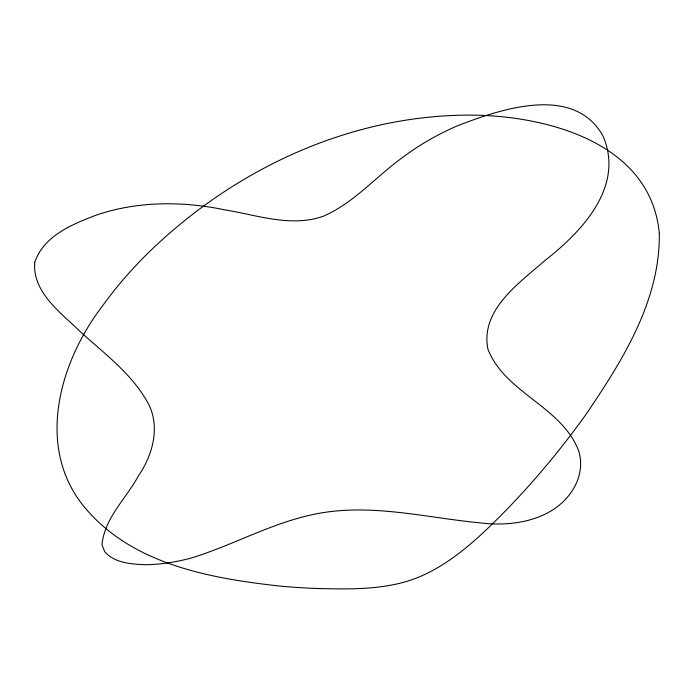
<?xml version="1.0" encoding="UTF-8"?>
<svg xmlns="http://www.w3.org/2000/svg" width="694" height="694" viewBox="0 0 694 694"><rect width="100%" height="100%" fill="white"/><g stroke="black" fill="none" stroke-linecap="round" stroke-linejoin="round"><path stroke-width="1.04" d="M34.717 262.349C32.34 293.111 61.966 313.488 81.406 332.747C104.621 353.619 130.455 372.999 146.503 400.36C161.069 424.277 153.521 453.789 138.609 475.546C126.403 498.361 104.378 517.976 102.001 544.825L104.889 551.982C114.961 563.042 131.053 564.101 145.063 564.716C160.869 564.586 176.519 562.027 191.752 557.898C235.075 544.486 275.041 521.003 320.116 513.135C373.467 503.757 426.784 517.767 479.797 522.825C514.774 527.353 557.473 519.589 575.265 485.522A122.127 73.009 -5.3 0 0 578.536 450.415C561.203 406.242 505.353 393.194 487.977 349.394C479.944 310.001 518.956 283.412 544.616 260.771C581.511 232.022 624.869 186.842 603.06 136.128C573.981 83.688 500.313 109.21 457.077 125.952A221.898 152.428 -10.4 0 0 402.156 157.79C375.688 176.927 353.801 202.986 323.378 216.216C291.228 227.597 257.448 215.183 225.342 209.952C183.086 201.104 138.574 200.974 97.334 214.741C72.983 223.91 43.774 235.561 34.717 262.349M659.3 233.349C660.254 300.736 622.388 360.741 585.875 414.578C555.452 456.947 521.35 496.783 483.345 532.541C459.827 554.332 433.29 574.719 401.696 582.804C374.717 589.666 346.61 589.197 318.997 588.555A460.434 314.72 -3.3 0 1 279.699 586.048C210.464 578.406 133.109 564.526 85.657 508.546C34.657 448.81 59.068 362.389 102.46 306.019A570.086 339.557 -9.2 0 1 145.87 255.21C229.046 172.98 342.012 118.049 459.949 115.239C538.093 113.035 650.616 139.086 659.3 233.349"/></g></svg>
